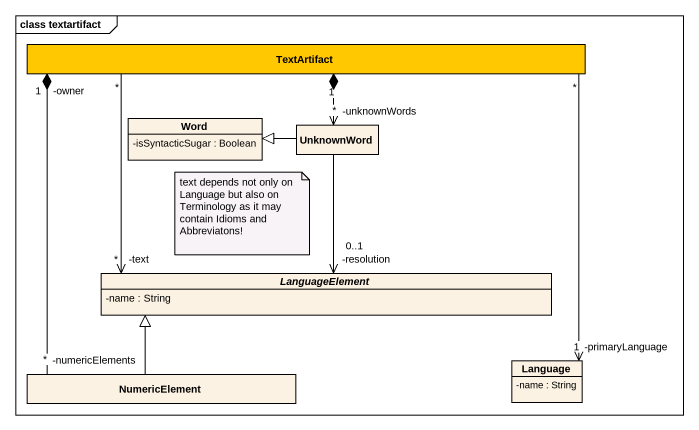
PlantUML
@startuml
mainframe class textartifact
hide circle
hide empty members
skinparam classAttributeIconSize 0
class TextArtifact #FFC800
class Word {
  -isSyntacticSugar : Boolean
}
class UnknownWord
abstract class LanguageElement {
  -name : String
}
class NumericElement
class Language {
  -name : String
}
TextArtifact "1" *--> "-unknownWords\n*" UnknownWord
TextArtifact "*" --> "-text\n*" LanguageElement
TextArtifact "-owner\n1" *-- "-numericElements\n*" NumericElement
TextArtifact "*" --> "-primaryLanguage\n1" Language
UnknownWord -left-|> Word
UnknownWord --> "-resolution\n0..1" LanguageElement
NumericElement -right-|> LanguageElement
note as N1
  text depends not only on Language but also on Terminology as it may contain Idioms and Abbreviatons!
end note
@enduml
